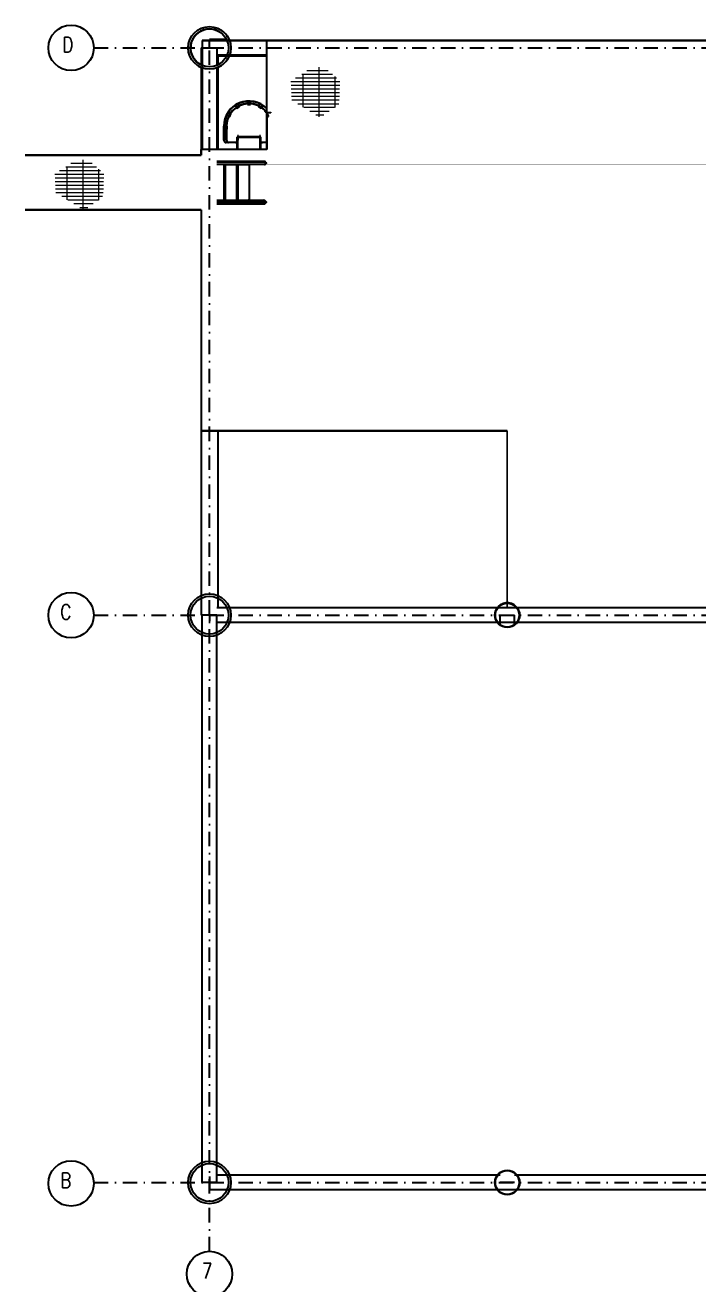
# Model space of a CAD drawing. Header units: inches. Extents: x 3139 to 9140, y 3844 to 6923.
# Drawn here: x 6308 to 6878, y 4984 to 6050 of the extents above; entities that cross this region are included whole.
import ezdxf
from ezdxf.enums import TextEntityAlignment as Align

# ---------------------------------------------------------------- set-up
doc = ezdxf.new("R2010")
doc.units = ezdxf.units.IN
doc.header["$MEASUREMENT"] = 0
doc.linetypes.add('DASHDOT2', pattern=[12.700025, 6.350013, -3.175006, 0, -3.175006])
for name, color, linetype in [('Default', 7, 'Continuous'), ('TF_P_Ladder', 7, 'Continuous'), ('TF_P_Plaform', 7, 'Continuous'), ('TF_P_Stairs', 7, 'Continuous'), ('TF_P_Steel', 7, 'Continuous'), ('TF_S_GRATING', 7, 'Continuous')]:
    doc.layers.add(name, color=color, linetype=linetype)
doc.styles.add('ROMANS', font='romans.shx')

# ---------------------------------------------------------------- blocks, each defined once
blk = doc.blocks.new('TF_P_ELP_GRATING', base_point=(2.146, 13.23))
at = {"layer": 'TF_S_GRATING', "color": 8, "linetype": 'Continuous', "lineweight": 18}
for p, q in [((2.19, 13.523), (2.19, 12.866)), ((2.469, 13.328), (1.822, 13.328)), ((2.426, 13.377), (1.882, 13.377)), ((2.37, 13.425), (1.964, 13.425)), ((1.98, 13.435), (1.98, 12.994)), ((2.313, 13.474), (2.034, 13.474)), ((2.4, 13.399), (2.4, 12.99)), ((2.467, 13.279), (1.824, 13.279)), ((2.465, 13.23), (1.826, 13.23)), ((2.463, 13.182), (1.828, 13.182)), ((2.462, 13.133), (1.83, 13.133)), ((2.46, 13.084), (1.832, 13.084)), ((2.453, 13.035), (1.912, 13.035)), ((2.396, 12.987), (1.992, 12.987)), ((2.326, 12.938), (2.072, 12.938)), ((2.256, 12.889), (2.152, 12.889))]:
    blk.add_line(p, q, dxfattribs=at)
blk = doc.blocks.new('A$Cdd380a1b')
at = {"color": 8}
blk.add_lwpolyline([(-49.8609, 9.2812), (-49.8609, 8.1101)], dxfattribs=at)
at = {"layer": 'Default', "color": 8, "linetype": 'Continuous', "lineweight": 35}
for centre in [(-52.7447, 11.8125), (-52.7447, 8.0625), (-52.7447, 4.3062), (-51.8296, 3.7076)]:
    blk.add_circle(centre, 0.15, dxfattribs=at)
at = {"layer": 'TF_P_Ladder', "color": 8, "linetype": 'Continuous', "lineweight": 35}
for p, q in [((-51.6516, 11.4197), (-51.6573, 11.4333)), ((-51.6505, 11.4171), (-51.6508, 11.4178)), ((-51.6336, 11.4269), (-51.6505, 11.4171)), ((-51.6505, 11.4171), (-51.6498, 11.4159)), ((-51.6505, 11.4171), (-51.6505, 11.4171)), ((-51.6505, 11.4171), (-51.6489, 11.4145)), ((-51.6489, 11.4145), (-51.632, 11.4242)), ((-51.6489, 11.4145), (-51.6422, 11.4184)), ((-51.6489, 11.4145), (-51.6489, 11.4145)), ((-51.6346, 11.4294), (-51.6403, 11.4429)), ((-51.6336, 11.4269), (-51.6403, 11.423)), ((-51.6393, 11.4415), (-51.6402, 11.4429)), ((-51.6343, 11.4296), (-51.6393, 11.4415)), ((-51.6336, 11.4269), (-51.6339, 11.4276)), ((-51.632, 11.4242), (-51.6336, 11.4269)), ((-51.6336, 11.4269), (-51.6336, 11.4269)), ((-51.632, 11.4243), (-51.6335, 11.4277)), ((-51.632, 11.4243), (-51.6327, 11.4255)), ((-51.632, 11.4243), (-51.632, 11.4243)), ((-51.5785, 11.4444), (-51.5785, 11.459)), ((-51.5785, 11.4416), (-51.5785, 11.4425)), ((-51.5785, 11.4417), (-51.5785, 11.4386)), ((-51.559, 11.4417), (-51.5785, 11.4417)), ((-51.5785, 11.4416), (-51.5785, 11.4416)), ((-51.5785, 11.4416), (-51.5785, 11.4401)), ((-51.5785, 11.4386), (-51.5708, 11.4386)), ((-51.5785, 11.4386), (-51.5785, 11.4386)), ((-51.5785, 11.4386), (-51.559, 11.4386)), ((-51.559, 11.4417), (-51.5667, 11.4417)), ((-51.559, 11.4608), (-51.559, 11.4608)), ((-51.559, 11.4608), (-51.559, 11.4608)), ((-51.559, 11.4608), (-51.559, 11.4608)), ((-51.559, 11.4578), (-51.559, 11.459)), ((-51.559, 11.4444), (-51.559, 11.459)), ((-51.559, 11.4444), (-51.559, 11.4578)), ((-51.559, 11.4386), (-51.559, 11.4426)), ((-51.559, 11.4417), (-51.559, 11.4426)), ((-51.559, 11.4417), (-51.559, 11.4417)), ((-51.559, 11.4386), (-51.559, 11.4417)), ((-51.559, 11.4386), (-51.559, 11.4401)), ((-51.559, 11.4386), (-51.559, 11.4386)), ((-51.5055, 11.4242), (-51.5039, 11.4279)), ((-51.504, 11.4269), (-51.5055, 11.4242)), ((-51.5055, 11.4242), (-51.4987, 11.4203)), ((-51.5055, 11.4242), (-51.5055, 11.4242)), ((-51.5055, 11.4242), (-51.4886, 11.4145)), ((-51.5055, 11.4242), (-51.5055, 11.4242)), ((-51.504, 11.4269), (-51.5046, 11.4258)), ((-51.504, 11.4269), (-51.5036, 11.4277)), ((-51.487, 11.4171), (-51.504, 11.4269)), ((-51.504, 11.4269), (-51.504, 11.4269)), ((-51.5032, 11.4296), (-51.4982, 11.4414)), ((-51.5029, 11.4294), (-51.4972, 11.4429)), ((-51.4974, 11.4429), (-51.4982, 11.4414)), ((-51.487, 11.4172), (-51.4938, 11.421)), ((-51.4886, 11.4145), (-51.487, 11.4171)), ((-51.4886, 11.4145), (-51.4879, 11.4156)), ((-51.4886, 11.4145), (-51.4886, 11.4145)), ((-51.487, 11.4172), (-51.4867, 11.418)), ((-51.487, 11.4171), (-51.487, 11.4172)), ((-51.4859, 11.4197), (-51.4802, 11.4333)), ((-51.7034, 11.3887), (-51.7131, 11.3718)), ((-51.7026, 11.3619), (-51.7131, 11.3718)), ((-51.7007, 11.3872), (-51.7034, 11.3887)), ((-51.6928, 11.3787), (-51.7034, 11.3887)), ((-51.7005, 11.3599), (-51.7011, 11.3605)), ((-51.6924, 11.3794), (-51.7007, 11.3872)), ((-51.6908, 11.3768), (-51.7005, 11.3599)), ((-51.7005, 11.3599), (-51.6995, 11.3594)), ((-51.7005, 11.3599), (-51.7005, 11.3599)), ((-51.7005, 11.3599), (-51.7005, 11.3599)), ((-51.7005, 11.3599), (-51.6979, 11.3584)), ((-51.6979, 11.3584), (-51.6881, 11.3753)), ((-51.6979, 11.3584), (-51.6978, 11.3584)), ((-51.6978, 11.3584), (-51.6939, 11.3653)), ((-51.6908, 11.3769), (-51.6948, 11.3699)), ((-51.6908, 11.3769), (-51.6913, 11.3773)), ((-51.6881, 11.3753), (-51.6909, 11.3779)), ((-51.6908, 11.3768), (-51.6908, 11.3769)), ((-51.6881, 11.3753), (-51.6908, 11.3768)), ((-51.6881, 11.3753), (-51.6891, 11.3759)), ((-51.6881, 11.3753), (-51.6881, 11.3753)), ((-51.4467, 11.3768), (-51.4494, 11.3753)), ((-51.4494, 11.3753), (-51.4396, 11.3584)), ((-51.4481, 11.3861), (-51.4251, 11.3861)), ((-51.4251, 11.3842), (-51.4481, 11.3842)), ((-51.437, 11.3599), (-51.4467, 11.3768)), ((-51.4396, 11.3584), (-51.437, 11.3599)), ((-51.4251, 11.3861), (-51.4251, 11.3842)), ((-51.7348, 11.2014), (-51.7348, 11.2951)), ((-51.7329, 11.2951), (-51.7329, 11.2014)), ((-51.7268, 11.3095), (-51.7298, 11.3095)), ((-51.7183, 11.2986), (-51.7298, 11.3095)), ((-51.7298, 11.3095), (-51.7298, 11.29)), ((-51.7184, 11.2791), (-51.7298, 11.29)), ((-51.7182, 11.3014), (-51.7268, 11.3095)), ((-51.7184, 11.2014), (-51.7184, 11.2951)), ((-51.715, 11.2954), (-51.7165, 11.2969)), ((-51.7165, 11.2951), (-51.7165, 11.2014)), ((-51.715, 11.2759), (-51.7165, 11.2774)), ((-51.7119, 11.2954), (-51.7164, 11.2997)), ((-51.7119, 11.2954), (-51.715, 11.2954)), ((-51.715, 11.2954), (-51.715, 11.2759)), ((-51.715, 11.2804), (-51.715, 11.2759)), ((-51.715, 11.2759), (-51.7119, 11.2759)), ((-51.715, 11.2759), (-51.715, 11.2759)), ((-51.7119, 11.2759), (-51.7119, 11.2954)), ((-51.7119, 11.2954), (-51.7119, 11.2954)), ((-51.7119, 11.2954), (-51.7119, 11.2954)), ((-51.7119, 11.2909), (-51.7119, 11.2954)), ((-51.7199, 11.1884), (-51.7107, 11.1884)), ((-51.7035, 11.1865), (-51.7199, 11.1865)), ((-51.7035, 11.1884), (-51.6574, 11.1884)), ((-51.6574, 11.1865), (-51.7035, 11.1865)), ((-51.6444, 11.2225), (-51.6473, 11.2225)), ((-51.6473, 11.1933), (-51.6473, 11.2225)), ((-51.6473, 11.1406), (-51.6473, 11.1906)), ((-51.6444, 11.2014), (-51.6444, 11.2225)), ((-51.6444, 11.2225), (-51.6426, 11.2225)), ((-51.6426, 11.2255), (-51.6441, 11.2255)), ((-51.6441, 11.2225), (-51.6441, 11.2255)), ((-51.6395, 11.234), (-51.6426, 11.234)), ((-51.6426, 11.234), (-51.6426, 11.2109)), ((-51.6426, 11.2109), (-51.6395, 11.2109)), ((-51.6426, 11.2109), (-51.6426, 11.2014)), ((-51.6426, 11.1406), (-51.6426, 11.2014)), ((-51.6395, 11.2109), (-51.6395, 11.234)), ((-51.498, 11.2255), (-51.6395, 11.2255)), ((-51.498, 11.2194), (-51.6395, 11.2194)), ((-51.4949, 11.234), (-51.498, 11.234)), ((-51.498, 11.234), (-51.498, 11.2109)), ((-51.498, 11.2109), (-51.4949, 11.2109)), ((-51.4949, 11.2109), (-51.4949, 11.234)), ((-51.4934, 11.2255), (-51.4949, 11.2255)), ((-51.4934, 11.2194), (-51.4949, 11.2194)), ((-51.4949, 11.1406), (-51.4949, 11.2109)), ((-51.4934, 11.2203), (-51.4934, 11.2255)), ((-51.4903, 11.2225), (-51.4934, 11.2225)), ((-51.4934, 11.2194), (-51.4934, 11.2203)), ((-51.4903, 11.1406), (-51.4903, 11.2225)), ((-51.4801, 11.1884), (-51.4516, 11.1884)), ((-51.4516, 11.1865), (-51.4801, 11.1865)), ((-51.6426, 11.1406), (-51.6473, 11.1406)), ((-51.4903, 11.1406), (-51.4949, 11.1406))]:
    blk.add_line(p, q, dxfattribs=at)
for centre, radius, start, end in [((-51.5688, 11.2951), 0.166, 45.09595, 180), ((-51.5688, 11.2951), 0.1642, 44.45036, 180), ((-51.5688, 11.2951), 0.1496, 45, 180), ((-51.5682, 11.2946), 0.1483, 45.80694, 179.7859), ((-51.5688, 11.2951), 0.1478, 45.28557, 90), ((-51.4481, 11.4009), 0.0167, 180, 270), ((-51.5688, 11.2951), 0.1496, 38.43276, 45), ((-51.4481, 11.4009), 0.0148, 180, 270), ((-51.5688, 11.2951), 0.1478, 38.38013, 44.11784), ((-51.7199, 11.2014), 0.0148, 180, 270), ((-51.7199, 11.2014), 0.013, 180, 270), ((-51.7035, 11.2014), 0.0148, 180, 270), ((-51.7035, 11.2014), 0.013, 180, 270), ((-51.6574, 11.2014), 0.013, 270, 0), ((-51.6574, 11.2014), 0.0148, 270, 0), ((-51.4801, 11.2014), 0.013, 218.61533, 270), ((-51.4801, 11.2014), 0.0148, 226.82645, 270)]:
    blk.add_arc(centre, radius, start, end, dxfattribs=at)
at = {"layer": 'TF_P_Plaform', "color": 8, "linetype": 'Continuous', "lineweight": 35}
for p, q in [((-51.8773, 11.8619), (-51.8773, 11.1406)), ((-46.8219, 11.8619), (-51.8773, 11.8619)), ((-51.8773, 11.8619), (-46.8219, 11.8619)), ((-51.8773, 11.8619), (-51.8773, 11.1406)), ((-51.4516, 11.3846), (-51.4516, 11.1406)), ((-53.0485, 11.1023), (-51.8844, 11.1023)), ((-51.8844, 11.1023), (-53.0485, 11.1023)), ((-51.8844, 11.1406), (-51.8844, 11.1023)), ((-51.4516, 11.1406), (-51.8844, 11.1406)), ((-51.8844, 11.1023), (-51.8844, 11.1406)), ((-51.8773, 11.1406), (-51.8844, 11.1406)), ((-51.4516, 11.1406), (-51.782, 11.1406)), ((-53.0485, 10.7414), (-51.8844, 10.7414)), ((-51.8844, 10.7414), (-53.0485, 10.7414)), ((-51.8844, 10.7414), (-51.8844, 9.7523)), ((-51.8844, 9.7523), (-51.8844, 8.9687)), ((-51.8844, 9.2812), (-49.8609, 9.2813)), ((-49.8609, 9.2812), (-51.8844, 9.2812))]:
    blk.add_line(p, q, dxfattribs=at)
at = {"layer": 'TF_P_Stairs', "color": 8, "linetype": 'Continuous', "lineweight": 35}
for p, q in [((-51.782, 11.0627), (-51.4633, 11.0627)), ((-51.782, 11.0583), (-51.4633, 11.0583)), ((-51.782, 11.0435), (-51.4633, 11.0435)), ((-51.7319, 11.039), (-51.7235, 11.039)), ((-51.7319, 10.8047), (-51.7319, 11.039)), ((-51.7235, 10.8047), (-51.7235, 11.039)), ((-51.6481, 11.039), (-51.7235, 11.039)), ((-51.6481, 11.039), (-51.6397, 11.039)), ((-51.6481, 10.8047), (-51.6481, 11.039)), ((-51.5643, 11.039), (-51.6397, 11.039)), ((-51.6397, 10.8047), (-51.6397, 11.039)), ((-51.5643, 10.8047), (-51.5643, 11.039)), ((-51.7319, 10.8047), (-51.782, 10.8047)), ((-51.782, 10.8002), (-51.4633, 10.8003)), ((-51.7278, 10.7865), (-51.782, 10.7865)), ((-51.4633, 10.7854), (-51.782, 10.7854)), ((-51.782, 10.781), (-51.4633, 10.781)), ((-51.7319, 10.8047), (-51.7235, 10.8047)), ((-51.4633, 10.7865), (-51.7238, 10.7865)), ((-51.6481, 10.8047), (-51.7235, 10.8047)), ((-51.6481, 10.8047), (-51.6397, 10.8047)), ((-51.5643, 10.8047), (-51.6397, 10.8047))]:
    blk.add_line(p, q, dxfattribs=at)
for centre, major_axis, start_param, end_param in [((-51.4633, 11.0509), (0, -0.00742), 0, 3.141593), ((-51.4633, 10.7928), (0, 0.00742), 3.141593, 6.283185)]:
    blk.add_ellipse(centre, major_axis=major_axis, ratio=0.642788, start_param=start_param, end_param=end_param, dxfattribs=at)
for points, degree, knots in [([(-51.4686, 11.0627), (-51.4633, 11.0627), (-51.4633, 11.0583)], 1, [0.5007251, 0.5007251, 0.625, 0.6483086, 0.6483086]), ([(-51.4633, 11.0583), (-51.4616, 11.0583), (-51.4599, 11.0577), (-51.4587, 11.0567), (-51.4582, 11.0563), (-51.4578, 11.0559), (-51.4574, 11.0554), (-51.4571, 11.0551), (-51.4569, 11.0547), (-51.4567, 11.0543), (-51.4566, 11.054), (-51.4564, 11.0537), (-51.4563, 11.0534), (-51.4561, 11.0529), (-51.456, 11.0524), (-51.4559, 11.0518), (-51.4559, 11.0515), (-51.4559, 11.0511), (-51.4559, 11.0507), (-51.4559, 11.0504), (-51.4559, 11.05), (-51.456, 11.0497), (-51.456, 11.0493), (-51.4561, 11.049), (-51.4562, 11.0486), (-51.4564, 11.0482), (-51.4566, 11.0477), (-51.4568, 11.0473), (-51.4571, 11.0467), (-51.4576, 11.0461), (-51.4581, 11.0456), (-51.4588, 11.0448), (-51.4598, 11.0443), (-51.4607, 11.0439), (-51.4616, 11.0436), (-51.4625, 11.0435), (-51.4633, 11.0435)], 3, [0.5, 0.5, 0.5, 0.5, 0.6, 0.6, 0.6, 0.641966, 0.641966, 0.641966, 0.6748614, 0.6748614, 0.6748614, 0.700042, 0.700042, 0.700042, 0.7359414, 0.7359414, 0.7359414, 0.7592914, 0.7592914, 0.7592914, 0.7801395, 0.7801395, 0.7801395, 0.8026533, 0.8026533, 0.8026533, 0.8309393, 0.8309393, 0.8309393, 0.8716277, 0.8716277, 0.8716277, 0.9373461, 0.9373461, 0.9373461, 1, 1, 1, 1]), ([(-51.4633, 11.0435), (-51.4633, 11.039), (-51.4633, 11.039)], 1, [0.72669142, 0.72669142, 0.75, 0.75003161, 0.75003161]), ([(-51.46, 11.0455), (-51.4599, 11.0456), (-51.4599, 11.0456), (-51.4598, 11.0457), (-51.4593, 11.046), (-51.4588, 11.0464), (-51.4584, 11.0469), (-51.4582, 11.0472), (-51.458, 11.0475), (-51.4578, 11.0479), (-51.4576, 11.0482), (-51.4575, 11.0484), (-51.4574, 11.0487), (-51.4573, 11.0491), (-51.4571, 11.0495), (-51.4571, 11.05), (-51.457, 11.0503), (-51.457, 11.0506), (-51.457, 11.0509), (-51.457, 11.0512), (-51.457, 11.0514), (-51.4571, 11.0517), (-51.4571, 11.052), (-51.4572, 11.0523), (-51.4572, 11.0526), (-51.4573, 11.0529), (-51.4575, 11.0533), (-51.4576, 11.0536), (-51.4579, 11.0541), (-51.4581, 11.0545), (-51.4585, 11.0549), (-51.4589, 11.0554), (-51.4594, 11.0559), (-51.46, 11.0562)], 3, [0.0939522, 0.0939522, 0.0939522, 0.0939522, 0.1, 0.1, 0.1, 0.1427815, 0.1427815, 0.1427815, 0.1708618, 0.1708618, 0.1708618, 0.1907371, 0.1907371, 0.1907371, 0.2214452, 0.2214452, 0.2214452, 0.243705, 0.243705, 0.243705, 0.2646154, 0.2646154, 0.2646154, 0.2880812, 0.2880812, 0.2880812, 0.318716, 0.318716, 0.318716, 0.3649874, 0.3649874, 0.3649874, 0.4179765, 0.4179765, 0.4179765, 0.4179765]), ([(-51.5848, 10.8003), (-51.5848, 10.8047), (-51.4633, 10.8047), (-51.4633, 10.8003)], 1, [0.1016914, 0.1016914, 0.125, 0.25, 0.2733086, 0.2733086]), ([(-51.4633, 10.8003), (-51.4633, 10.8047), (-51.5848, 10.8047), (-51.5848, 10.8003)], 1, [0.7266914, 0.7266914, 0.75, 0.875, 0.8983086, 0.8983086]), ([(-51.4633, 10.7854), (-51.4633, 10.781), (-51.4686, 10.781)], 1, [0.3516914, 0.3516914, 0.375, 0.4992749, 0.4992749]), ([(-51.4686, 10.781), (-51.4633, 10.781), (-51.4633, 10.7854)], 1, [0.5007251, 0.5007251, 0.625, 0.6483086, 0.6483086]), ([(-51.4633, 10.8003), (-51.4616, 10.8003), (-51.4599, 10.7996), (-51.4587, 10.7987), (-51.4582, 10.7983), (-51.4578, 10.7978), (-51.4574, 10.7974), (-51.4571, 10.797), (-51.4569, 10.7967), (-51.4567, 10.7963), (-51.4566, 10.796), (-51.4564, 10.7957), (-51.4563, 10.7953), (-51.4561, 10.7948), (-51.456, 10.7943), (-51.4559, 10.7938), (-51.4559, 10.7934), (-51.4559, 10.7931), (-51.4559, 10.7927), (-51.4559, 10.7923), (-51.4559, 10.792), (-51.456, 10.7917), (-51.456, 10.7913), (-51.4561, 10.7909), (-51.4562, 10.7906), (-51.4564, 10.7901), (-51.4566, 10.7897), (-51.4568, 10.7892), (-51.4571, 10.7886), (-51.4576, 10.7881), (-51.4581, 10.7876), (-51.4588, 10.7868), (-51.4598, 10.7862), (-51.4607, 10.7859), (-51.4616, 10.7855), (-51.4625, 10.7854), (-51.4633, 10.7854)], 3, [0.5, 0.5, 0.5, 0.5, 0.6, 0.6, 0.6, 0.641966, 0.641966, 0.641966, 0.6748614, 0.6748614, 0.6748614, 0.700042, 0.700042, 0.700042, 0.7359414, 0.7359414, 0.7359414, 0.7592914, 0.7592914, 0.7592914, 0.7801395, 0.7801395, 0.7801395, 0.8026533, 0.8026533, 0.8026533, 0.8309393, 0.8309393, 0.8309393, 0.8716277, 0.8716277, 0.8716277, 0.9373461, 0.9373461, 0.9373461, 1, 1, 1, 1]), ([(-51.46, 10.7875), (-51.4599, 10.7875), (-51.4598, 10.7876), (-51.4598, 10.7876), (-51.4593, 10.788), (-51.4588, 10.7884), (-51.4584, 10.7888), (-51.4582, 10.7892), (-51.4579, 10.7895), (-51.4578, 10.7899), (-51.4576, 10.7901), (-51.4575, 10.7904), (-51.4574, 10.7906), (-51.4572, 10.7911), (-51.4571, 10.7915), (-51.4571, 10.7919), (-51.457, 10.7922), (-51.457, 10.7925), (-51.457, 10.7928), (-51.457, 10.7931), (-51.457, 10.7934), (-51.4571, 10.7937), (-51.4571, 10.794), (-51.4572, 10.7943), (-51.4572, 10.7945), (-51.4573, 10.7949), (-51.4575, 10.7952), (-51.4576, 10.7955), (-51.4578, 10.796), (-51.4581, 10.7964), (-51.4585, 10.7969), (-51.4589, 10.7974), (-51.4594, 10.7978), (-51.46, 10.7982)], 3, [0.0939522, 0.0939522, 0.0939522, 0.0939522, 0.1, 0.1, 0.1, 0.1427815, 0.1427815, 0.1427815, 0.1708618, 0.1708618, 0.1708618, 0.1907371, 0.1907371, 0.1907371, 0.2214452, 0.2214452, 0.2214452, 0.243705, 0.243705, 0.243705, 0.2646154, 0.2646154, 0.2646154, 0.2880812, 0.2880812, 0.2880812, 0.318716, 0.318716, 0.318716, 0.3649874, 0.3649874, 0.3649874, 0.4179765, 0.4179765, 0.4179765, 0.4179765])]:
    blk.add_open_spline(points, degree=degree, knots=knots, dxfattribs=at)
at = {"layer": 'TF_P_Steel', "color": 8, "linetype": 'Continuous', "lineweight": 35}
for p, q in [((-51.755, 11.9317), (-51.755, 11.9317)), ((-51.7169, 11.8672), (-51.8297, 11.8672)), ((-51.8297, 11.8125), (-51.8297, 11.8672)), ((-51.8297, 11.8619), (-51.7145, 11.8619)), ((-51.8297, 11.8125), (-51.8297, 11.8619)), ((-51.698, 11.8619), (-48.024, 11.8619)), ((-51.4516, 11.1406), (-51.4516, 11.8619)), ((-51.8844, 11.8125), (-51.8773, 11.8125)), ((-51.8844, 11.8125), (-51.8844, 11.6997)), ((-51.8773, 11.8125), (-51.8773, 11.6966)), ((-51.8773, 11.8125), (-51.782, 11.8125)), ((-51.782, 11.8125), (-51.782, 11.6966)), ((-51.782, 11.7666), (-51.4516, 11.7666)), ((-51.4516, 11.7578), (-51.782, 11.7578)), ((-51.775, 11.7666), (-51.775, 11.6997)), ((-51.9044, 11.6932), (-51.9044, 11.6933)), ((-51.8844, 11.6828), (-51.8844, 11.1023)), ((-51.8773, 11.6801), (-51.8773, 11.1406)), ((-51.782, 11.6801), (-51.782, 11.1406)), ((-51.775, 11.6828), (-51.775, 11.1406)), ((-51.8844, 11.1023), (-53.0485, 11.1023)), ((-51.6473, 11.1406), (-51.782, 11.1406)), ((-51.4949, 11.1406), (-51.6426, 11.1406)), ((-51.4516, 11.1406), (-51.4903, 11.1406)), ((-51.8844, 10.7414), (-53.0485, 10.7414)), ((-51.8844, 10.7414), (-51.8844, 9.7523)), ((-51.8844, 9.7523), (-51.8844, 8.0625)), ((-51.775, 9.2812), (-51.775, 8.1101)), ((-49.1623, 8.1101), (-51.782, 8.1101)), ((-49.9269, 8.1101), (-49.9498, 8.1101)), ((-49.9234, 8.1101), (-49.9269, 8.1101)), ((-49.7985, 8.1101), (-49.9234, 8.1101)), ((-49.861, 8.1438), (-49.861, 8.1438)), ((-49.861, 8.1411), (-49.861, 8.1411)), ((-49.795, 8.1101), (-49.7985, 8.1101)), ((-49.7721, 8.1101), (-49.795, 8.1101)), ((-47.9398, 8.1101), (-49.1623, 8.1101)), ((-51.8774, 6.1293), (-51.8774, 8.0625)), ((-51.8774, 8.0625), (-51.8773, 8.0625)), ((-51.782, 8.0625), (-51.8773, 8.0625)), ((-51.8297, 8.0625), (-51.8297, 8.0226)), ((-51.8297, 8.0625), (-51.782, 8.0625)), ((-51.782, 6.1305), (-51.782, 8.0625)), ((-49.1623, 8.0148), (-51.782, 8.0148)), ((-49.9269, 8.0148), (-49.9498, 8.0148)), ((-49.9234, 8.0148), (-49.9269, 8.0148)), ((-49.9086, 8.0148), (-49.9234, 8.0148)), ((-49.9157, 8.0061), (-49.9157, 8.0148)), ((-49.9157, 8.0023), (-49.9157, 8.0061)), ((-49.9086, 8.0625), (-49.8133, 8.0625)), ((-49.9086, 8), (-49.9086, 8.0625)), ((-49.9086, 8), (-49.9086, 8.0148)), ((-49.9086, 7.9966), (-49.9086, 8)), ((-49.9086, 7.9965), (-49.9086, 8)), ((-49.8133, 8), (-49.8133, 8.0625)), ((-49.7985, 8.0148), (-49.8133, 8.0148)), ((-49.8133, 7.9965), (-49.8133, 8)), ((-49.8063, 8.006), (-49.8063, 8.0148)), ((-49.8063, 8.0022), (-49.8063, 8.006)), ((-49.795, 8.0148), (-49.7985, 8.0148)), ((-49.7721, 8.0148), (-49.795, 8.0148)), ((-47.9398, 8.0148), (-49.1623, 8.0148)), ((-49.861, 7.9839), (-49.861, 7.9839)), ((-49.861, 7.9811), (-49.861, 7.9811)), ((-51.8774, 4.3125), (-51.8774, 6.1316)), ((-51.782, 4.3125), (-51.782, 6.1305)), ((-51.8297, 4.3523), (-51.8297, 4.2726)), ((-49.9086, 4.3601), (-51.782, 4.3601)), ((-47.9398, 4.3601), (-49.8133, 4.3601)), ((-51.782, 4.3125), (-51.8774, 4.3125)), ((-51.8297, 4.2648), (-51.8297, 4.2726)), ((-47.9398, 4.2648), (-51.8297, 4.2648)), ((-49.8133, 4.3125), (-49.9086, 4.3125))]:
    blk.add_line(p, q, dxfattribs=at)
at = {"layer": 'TF_P_Steel', "color": 8, "linetype": 'DASHDOT2', "lineweight": 35, "ltscale": 0.015}
for points in [[(-52.5947, 11.8125), (-32.1422, 11.8123)], [(-51.8297, 3.8576), (-51.8297, 11.8125)], [(-52.5947, 8.0625), (-32.1422, 8.0625)], [(-52.5947, 4.3125), (-32.1422, 4.3125)]]:
    blk.add_lwpolyline(points, dxfattribs=at)
at = {"layer": 'TF_P_Steel', "color": 8, "linetype": 'Continuous', "lineweight": 35}
for centre, radius in [((-51.8297, 11.8125), 0.1407), ((-51.8297, 11.8125), 0.1253), ((-51.8297, 8.0625), 0.1407), ((-51.8297, 8.0625), 0.1407), ((-51.8297, 8.0625), 0.1253), ((-51.8297, 8.0625), 0.1253), ((-49.861, 8.0625), 0.0814), ((-49.861, 8.0625), 0.0786), ((-51.8297, 4.3125), 0.1407), ((-51.8297, 4.3125), 0.1253), ((-49.861, 4.3125), 0.0814), ((-49.861, 4.3125), 0.0786)]:
    blk.add_circle(centre, radius, dxfattribs=at)
for centre, radius, start, end in [((-51.8297, 11.8125), 0.1253, 90, 237.92297), ((-51.8297, 11.8125), 0.1253, 57.93591, 90), ((-51.8297, 11.8125), 0.1407, 22.87274, 57.92944), ((-51.8297, 11.8125), 0.1407, 292.8646, 337.1337), ((-51.8297, 11.8125), 0.1407, 237.92944, 247.12556), ((-49.861, 8.0625), 0.0814, 90, 144.13938), ((-49.861, 8.0625), 0.0786, 90, 142.66668), ((-49.861, 8.0625), 0.0814, 35.86062, 89.99318), ((-49.861, 8.0625), 0.0786, 37.33332, 89.99294), ((-49.861, 8.0625), 0.0814, 215.85624, 227.73711), ((-49.861, 8.0625), 0.0786, 217.32869, 225.87521), ((-49.861, 8.0625), 0.0814, 312.21312, 324.14376), ((-49.861, 8.0625), 0.0786, 314.07165, 322.67131)]:
    blk.add_arc(centre, radius, start, end, dxfattribs=at)
at = {"layer": 'Default', "color": 8, "linetype": 'Continuous', "lineweight": 35, "xscale": 0.5, "yscale": 0.5, "zscale": 0.5}
for p in [(-51.1292, 11.5388), (-52.6896, 10.9266)]:
    blk.add_blockref('TF_P_ELP_GRATING', p, dxfattribs=at)
at = {"layer": 'Default', "color": 8, "style": 'ROMANS', "width": 0.8}
for s, p in [('D', (-52.8019, 11.8836)), ('C', (-52.8158, 8.1334)), ('B', (-52.8158, 4.3771)), ('7', (-51.8801, 3.7785))]:
    blk.add_text(s, height=0.1, dxfattribs=at).set_placement(p, align=Align.TOP_LEFT)

msp = doc.modelspace()

# ---------------------------------------------------------------- block references
at = {"xscale": 128, "yscale": 128, "zscale": 128}
msp.add_blockref('A$Cdd380a1b', (13098.6, 4518.8), dxfattribs=at)

doc.saveas('drawing.dxf')
